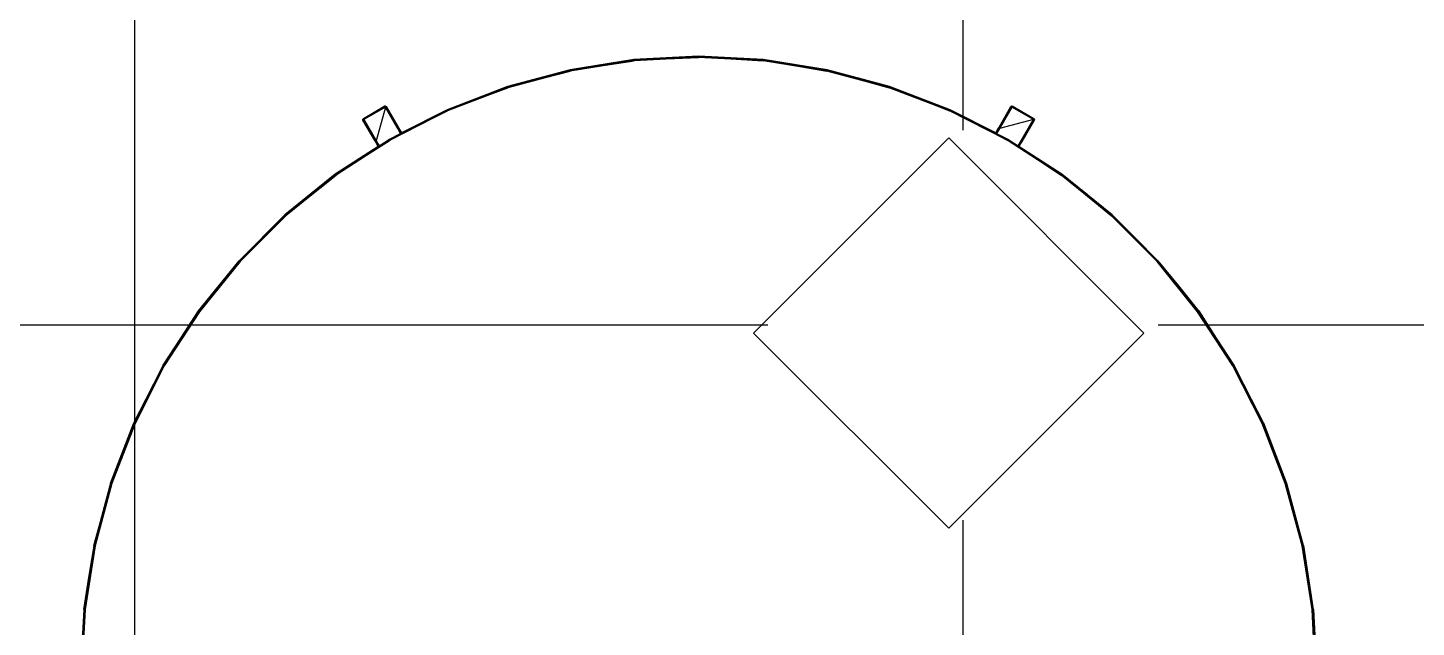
# Model space of a CAD drawing. Header units: millimetres. Extents: x -4865574 to 353735, y -2734656 to 279194.
# Drawn here: x -4825672 to -4824650, y -2667222 to -2666780 of the extents above; entities that cross this region are included whole.
import ezdxf

# ---------------------------------------------------------------- set-up
doc = ezdxf.new("R2010")
doc.units = ezdxf.units.MM
doc.layers.add('+AT9-Hardscape', color=1, linetype='Continuous')
doc.layers.add('+AT9-Hatch', color=8, linetype='Continuous')

# ---------------------------------------------------------------- blocks, each defined once
blk = doc.blocks.new('COFFEE1')
at = {"layer": '+AT9-Hardscape'}
for p, q in [((-48.5, 443.2), (-95.5, 435.7)), ((-48.4, 443.1), (-95.5, 435.6)), ((-95.5, 435.6), (-48.4, 442.7)), ((-72, 439.4), (-95.5, 435.6)), ((-95.5, 435.7), (-72, 439.4)), ((-95.4, 435.3), (-48.4, 442.7)), ((-95.4, 435.3), (-48.3, 442.2)), ((-48.3, 442.2), (-95.3, 434.8)), ((-72, 439.4), (-48.4, 443.1)), ((-0.9, 445.7), (-48.5, 443.2)), ((-48.5, 443.2), (-24.7, 444.4)), ((-48.5, 443.2), (-48.4, 443.1)), ((-48.4, 443.1), (-0.9, 445.6)), ((-48.4, 443.1), (-0.9, 445.2)), ((-48.4, 442.7), (-0.9, 445.2)), ((-48.4, 442.7), (-0.9, 444.7)), ((-48.4, 443.1), (-48.4, 442.7)), ((-48.4, 442.7), (-48.3, 442.2)), ((-0.9, 444.7), (-48.3, 442.2)), ((-0.9, 445.7), (-24.7, 444.4)), ((-24.7, 444.4), (-0.9, 445.6)), ((46.7, 443.2), (-0.9, 445.7)), ((-0.9, 445.7), (46.7, 443.1)), ((-0.9, 445.7), (-0.9, 445.6)), ((-0.9, 445.6), (46.7, 443.1)), ((-0.9, 445.6), (46.6, 442.7)), ((-0.9, 445.6), (-0.9, 445.2)), ((-0.9, 445.2), (46.6, 442.7)), ((-0.9, 445.2), (46.6, 442.2)), ((-0.9, 445.2), (-0.9, 444.7)), ((46.6, 442.2), (-0.9, 444.7)), ((46.7, 443.1), (46.6, 442.7)), ((46.6, 442.7), (93.6, 435.3)), ((46.6, 442.7), (93.5, 434.8)), ((46.6, 442.7), (46.6, 442.2)), ((93.5, 434.8), (46.6, 442.2)), ((93.7, 435.7), (46.7, 443.2)), ((46.7, 443.1), (46.7, 443.2)), ((46.7, 443.2), (70.2, 439.4)), ((70.2, 439.4), (46.7, 443.1)), ((93.7, 435.6), (46.7, 443.1)), ((46.7, 443.1), (93.6, 435.3)), ((70.2, 439.4), (93.7, 435.6)), ((-95.5, 435.7), (-141.5, 423.4)), ((-141.5, 423.4), (-95.5, 435.6)), ((-141.5, 423.3), (-95.5, 435.6)), ((-141.5, 423.3), (-118.4, 429.3)), ((-95.4, 435.3), (-141.4, 423)), ((-141.4, 423), (-95.3, 434.8)), ((-118.4, 429.3), (-141.4, 423)), ((-95.3, 434.8), (-141.2, 422.5)), ((-118.4, 429.3), (-95.4, 435.3)), ((-95.5, 435.6), (-95.5, 435.7)), ((-95.5, 435.6), (-95.4, 435.3)), ((-95.4, 435.3), (-95.3, 434.8)), ((93.6, 435.3), (93.5, 434.8)), ((139.4, 422.5), (93.5, 434.8)), ((93.6, 435.3), (93.7, 435.6)), ((116.6, 429.3), (93.6, 435.3)), ((139.6, 423), (93.6, 435.3)), ((93.6, 435.3), (139.4, 422.5)), ((139.7, 423.4), (93.7, 435.7)), ((93.7, 435.7), (93.7, 435.6)), ((93.7, 435.7), (116.7, 429.5)), ((93.7, 435.6), (139.7, 423.3)), ((93.7, 435.6), (116.6, 429.3)), ((116.6, 429.3), (139.6, 423)), ((139.7, 423.4), (116.7, 429.5)), ((116.7, 429.5), (139.7, 423.3)), ((-141.5, 423.4), (-186, 406.3)), ((-141.5, 423.3), (-185.9, 406.2)), ((-185.9, 406.2), (-141.4, 423)), ((-185.8, 405.9), (-141.4, 423)), ((-185.8, 405.9), (-141.2, 422.5)), ((-141.2, 422.5), (-185.6, 405.4)), ((-163.7, 414.8), (-141.5, 423.3)), ((-141.5, 423.4), (-141.5, 423.3)), ((-141.4, 423), (-141.5, 423.3)), ((-141.4, 423), (-141.2, 422.5)), ((139.6, 423), (139.4, 422.5)), ((183.8, 405.4), (139.4, 422.5)), ((139.7, 423.3), (139.6, 423)), ((139.6, 423), (184, 405.9)), ((139.6, 423), (183.8, 405.4)), ((184.2, 406.3), (139.7, 423.4)), ((139.7, 423.4), (184.1, 406.2)), ((139.7, 423.4), (139.7, 423.3)), ((139.7, 423.3), (184.1, 406.2)), ((139.7, 423.3), (184, 405.9)), ((-231.8, 408.9), (-247.6, 399.7)), ((-231.2, 409), (-231.8, 408.9)), ((-231.8, 408.9), (-231.3, 408.9)), ((-231.7, 408.7), (-231.8, 408.9)), ((-231.7, 408.7), (-231.3, 408.9)), ((-231.7, 408.7), (-231.2, 408.8)), ((-231.3, 408.9), (-231.2, 409)), ((-231.3, 408.9), (-231.2, 408.9)), ((-231.3, 408.6), (-231.2, 408.8)), ((-231.2, 409), (-230.8, 408.6)), ((-231.2, 409), (-231.2, 408.9)), ((-231.2, 408.9), (-231.2, 408.8)), ((-231.2, 408.9), (-231.2, 408.8)), ((-231.2, 408.8), (-231.2, 408.8)), ((-231.2, 408.8), (-230.9, 408.5)), ((-231.2, 408.8), (-230.8, 408.6)), ((-186, 406.3), (-163.7, 414.8)), ((-163.7, 414.8), (-185.9, 406.2)), ((229.4, 409), (229, 408.6)), ((229, 408.6), (229.3, 408.9)), ((229.3, 408.9), (229.1, 408.5)), ((229.3, 408.9), (229.4, 409)), ((229.9, 408.7), (229.3, 408.9)), ((229.3, 408.9), (229.5, 408.6)), ((229.3, 408.9), (229.6, 408.9)), ((229.4, 409), (230, 408.9)), ((229.4, 409), (229.6, 408.9)), ((229.6, 408.9), (229.9, 408.7)), ((229.6, 408.9), (230, 408.9)), ((230, 408.9), (229.9, 408.7)), ((245.8, 399.7), (230, 408.9)), ((245.8, 399.6), (230, 408.9)), ((-248, 399.3), (-247.6, 399.7)), ((-247.5, 399.6), (-248, 399.2)), ((-248, 399.3), (-247.8, 399.4)), ((-248, 399.2), (-247.8, 399.4)), ((-248, 399.2), (-248, 399.3)), ((-248, 399.3), (-247.9, 398.7)), ((-247.9, 398.7), (-248, 399.2)), ((-248, 399.2), (-247.7, 398.8)), ((-248, 399.2), (-247.7, 399.1)), ((-247.7, 398.8), (-247.9, 398.7)), ((-239.2, 383.6), (-247.9, 398.7)), ((-243.3, 390.9), (-247.9, 398.7)), ((-247.8, 399.4), (-247.6, 399.7)), ((-247.8, 399.4), (-247.5, 399.6)), ((-247.7, 399.1), (-247.5, 399.6)), ((-247.3, 399.1), (-247.7, 398.8)), ((-247.7, 399.1), (-247.3, 399.1)), ((-247.7, 398.8), (-247.7, 399.1)), ((-247.7, 398.8), (-238.8, 383.3)), ((-247.7, 398.8), (-243.3, 390.9)), ((-231.7, 408.7), (-247.6, 399.7)), ((-247.6, 399.7), (-247.5, 399.6)), ((-231.7, 408.7), (-247.5, 399.6)), ((-231.4, 408.2), (-247.5, 399.6)), ((-247.5, 399.6), (-247.3, 399.1)), ((-231.4, 408.2), (-247.3, 399.1)), ((-247.3, 399.1), (-238.2, 383.4)), ((-247.3, 399.1), (-238.8, 383.3)), ((-231.4, 408.2), (-238.2, 383.4)), ((-231.4, 408.2), (-231.7, 408.7)), ((-231.7, 408.7), (-231.3, 408.6)), ((-231.4, 408.2), (-231.3, 408.6)), ((-230.9, 408.5), (-231.4, 408.2)), ((-222.3, 392.5), (-231.4, 408.2)), ((-231.3, 408.6), (-230.9, 408.5)), ((-230.9, 408.5), (-230.8, 408.6)), ((-222.3, 392.5), (-230.9, 408.5)), ((-221.9, 393), (-230.9, 408.5)), ((-230.8, 408.6), (-222.1, 393.5)), ((-226.3, 400.7), (-230.8, 408.6)), ((-228.2, 384.3), (-185.8, 405.9)), ((-228.2, 384.3), (-185.6, 405.4)), ((-185.6, 405.4), (-227.9, 383.9)), ((-222.1, 393.5), (-226.3, 400.7)), ((-221.9, 393), (-226.3, 400.7)), ((-186, 406.3), (-219.6, 389.2)), ((-186, 406.3), (-207.2, 395.5)), ((-207.2, 395.5), (-185.9, 406.2)), ((-185.9, 406.2), (-207, 395.3)), ((-207, 395.3), (-185.8, 405.9)), ((-185.9, 406.2), (-186, 406.3)), ((-185.9, 406.2), (-185.8, 405.9)), ((-185.8, 405.9), (-185.6, 405.4)), ((184, 405.9), (183.8, 405.4)), ((226.1, 383.9), (183.8, 405.4)), ((184.1, 406.2), (184, 405.9)), ((184, 405.9), (226.4, 384.3)), ((184, 405.9), (226.1, 383.9)), ((184.1, 406.2), (184.2, 406.3)), ((205.4, 395.5), (184.1, 406.2)), ((218.4, 388.8), (184.1, 406.2)), ((184.1, 406.2), (226.4, 384.3)), ((217.8, 389.2), (184.2, 406.3)), ((184.2, 406.3), (205.4, 395.5)), ((229.1, 408.5), (220.1, 393)), ((229.6, 408.2), (220.1, 393)), ((220.1, 393), (224.5, 400.7)), ((220.3, 393.5), (229, 408.6)), ((224.5, 400.7), (220.3, 393.5)), ((229.6, 408.2), (220.5, 392.5)), ((245.5, 399.1), (220.5, 392.5)), ((229.1, 408.5), (224.5, 400.7)), ((229, 408.6), (229.1, 408.5)), ((229.1, 408.5), (229.5, 408.6)), ((229.6, 408.2), (229.1, 408.5)), ((229.5, 408.6), (229.9, 408.7)), ((229.5, 408.6), (229.6, 408.2)), ((229.9, 408.7), (229.6, 408.2)), ((245.5, 399.1), (229.6, 408.2)), ((245.8, 399.6), (229.9, 408.7)), ((237.7, 403.9), (229.9, 408.7)), ((236.4, 383.4), (245.5, 399.1)), ((237, 383.3), (246, 398.8)), ((246.1, 398.7), (237, 383)), ((245.8, 399.6), (237.7, 403.9)), ((245.5, 399.1), (237.7, 403.9)), ((241.2, 391.1), (246, 398.8)), ((241.5, 390.9), (246, 398.8)), ((241.5, 390.9), (246.1, 398.7)), ((245.5, 399.1), (245.8, 399.6)), ((245.5, 399.1), (245.9, 399.2)), ((246, 398.8), (245.5, 399.1)), ((245.8, 399.7), (246.1, 399.4)), ((246.2, 399.3), (245.8, 399.7)), ((245.8, 399.6), (245.8, 399.7)), ((245.8, 399.6), (246, 399.2)), ((245.8, 399.6), (246.1, 399.4)), ((245.8, 399.6), (245.9, 399.2)), ((245.9, 399.2), (246, 399.2)), ((245.9, 399.2), (246, 398.8)), ((246.1, 399.3), (246, 399.2)), ((246, 399.2), (246.1, 399.2)), ((246.1, 399.2), (246, 398.8)), ((246, 398.8), (246.1, 398.7)), ((246.1, 399.4), (246.2, 399.3)), ((246.1, 399.4), (246.1, 399.3)), ((246.2, 399.3), (246.1, 398.7)), ((246.1, 399.3), (246.1, 399.2)), ((246.2, 399.3), (246.1, 399.3)), ((246.1, 399.2), (246.1, 398.7)), ((-238.8, 383.3), (-243.3, 390.9)), ((-243.3, 390.9), (-239.2, 383.6)), ((-228.4, 384.7), (-220.2, 388.9)), ((-228.3, 384.6), (-220.2, 388.8)), ((-228.3, 384.6), (-220.1, 388.7)), ((-222.3, 392.5), (-221.9, 392.8)), ((-221.9, 392.6), (-222.3, 392.5)), ((-222.2, 392.4), (-222.3, 392.5)), ((-222.2, 392.4), (-221.9, 392.6)), ((-222, 391.9), (-222.2, 392.4)), ((-222.1, 393.5), (-221.9, 393)), ((-222.1, 393.5), (-221.8, 393.1)), ((-221.8, 392.7), (-222, 391.9)), ((-221.9, 392.6), (-222, 391.9)), ((-222, 391.9), (-220, 389)), ((-220.2, 388.9), (-222, 391.9)), ((-221.8, 393.1), (-221.9, 393)), ((-221.8, 392.8), (-221.9, 393)), ((-221.9, 392.8), (-221.9, 392.6)), ((-221.8, 392.8), (-221.9, 392.6)), ((-221.9, 392.8), (-221.8, 392.8)), ((-221.9, 392.6), (-221.8, 392.7)), ((-221.8, 393.1), (-221.7, 392.9)), ((-221.8, 392.9), (-221.8, 393.1)), ((-221.8, 393.1), (-221.8, 392.8)), ((-221.8, 392.7), (-221.7, 392.9)), ((-221.8, 392.7), (-221.8, 392.9)), ((-221.8, 392.8), (-221.8, 392.9)), ((-221.8, 392.9), (-221.7, 392.9)), ((-221.8, 392.7), (-221.8, 392.8)), ((-219.7, 389.1), (-221.8, 392.7)), ((-221.8, 392.7), (-219.6, 389.2)), ((-221.8, 392.7), (-219.9, 389)), ((-219.6, 389.2), (-221.7, 392.9)), ((-221.7, 392.9), (-219.6, 389.2)), ((-220, 389), (-220.2, 388.9)), ((-220, 388.9), (-220.2, 388.8)), ((-220.2, 388.8), (-220.2, 388.9)), ((-220.1, 388.7), (-220.2, 388.8)), ((-220.1, 388.7), (-219.9, 388.8)), ((-219.9, 389), (-220, 389)), ((-219.9, 389), (-220, 388.9)), ((-220, 389), (-220, 388.9)), ((-220, 388.9), (-219.9, 388.8)), ((-219.7, 389.1), (-219.9, 389)), ((-219.7, 389.1), (-219.9, 389)), ((-219.9, 389), (-219.9, 388.9)), ((-219.9, 389), (-219.9, 389)), ((-219.9, 388.9), (-219.6, 389)), ((-219.9, 388.8), (-219.9, 388.9)), ((-219.6, 389.2), (-219.7, 389.1)), ((-219.6, 389), (-219.7, 389.1)), ((-219.7, 389.1), (-219.7, 389.1)), ((-219.6, 389.1), (-219.7, 389.1)), ((-219.6, 389.2), (-207.2, 395.5)), ((-219.5, 389.2), (-219.6, 389.2)), ((-219.6, 389.2), (-219.6, 389.1)), ((-219.6, 389.2), (-219.6, 389.2)), ((-219.5, 389.2), (-219.6, 389.1)), ((-219.6, 389.1), (-219.5, 389)), ((-219.6, 389.1), (-219.6, 389)), ((-219.6, 389), (-219.6, 389)), ((-219.6, 389), (-219.5, 389)), ((-207.2, 395.5), (-219.5, 389.2)), ((-219.5, 389.1), (-207, 395.3)), ((-219.5, 389.1), (-219.5, 389.2)), ((-219.5, 389), (-219.5, 389.1)), ((205.4, 395.5), (218.4, 388.8)), ((217.8, 389.2), (219.9, 392.9)), ((219.9, 392.9), (217.8, 389.2)), ((217.8, 389.2), (217.8, 389.2)), ((217.9, 389.2), (217.8, 389.2)), ((217.9, 389.1), (220, 392.7)), ((220, 392.7), (217.9, 389.2)), ((217.9, 389.1), (217.9, 389.2)), ((218.1, 389), (217.9, 389.1)), ((220, 392.7), (218.1, 389)), ((218.2, 389), (218.1, 389)), ((220.2, 391.9), (218.2, 389)), ((218.4, 388.9), (218.2, 389)), ((220.2, 391.9), (218.4, 388.9)), ((218.4, 388.9), (226.6, 384.7)), ((218.4, 388.8), (226.6, 384.6)), ((219.9, 392.9), (220, 393.1)), ((220, 392.7), (219.9, 392.9)), ((219.9, 392.9), (220, 392.9)), ((220, 393.1), (220.3, 393.5)), ((220.1, 393), (220, 393.1)), ((220, 393.1), (220, 392.9)), ((220.1, 392.8), (220, 393.1)), ((220, 392.9), (220, 392.7)), ((220, 392.9), (220.1, 392.8)), ((220, 392.7), (220.1, 392.8)), ((220, 392.7), (220.1, 392.6)), ((220, 392.7), (220.2, 392)), ((220.1, 393), (220.3, 393.5)), ((220.1, 393), (220.1, 392.8)), ((220.1, 392.6), (220.1, 392.8)), ((220.1, 392.6), (220.1, 392.8)), ((220.1, 392.8), (220.1, 392.8)), ((220.1, 392.8), (220.5, 392.5)), ((220.5, 392.5), (220.1, 392.6)), ((220.1, 392.6), (220.4, 392.4)), ((220.2, 392), (220.1, 392.6)), ((220.4, 392.4), (220.2, 392)), ((220.2, 391.9), (220.2, 392)), ((220.5, 392.5), (220.4, 392.4)), ((236.4, 383.4), (241.2, 391.1)), ((237, 383.3), (241.2, 391.1)), ((237, 383.3), (241.5, 390.9)), ((-268.3, 358.8), (-228.3, 384.6)), ((-268.3, 358.7), (-228.3, 384.6)), ((-268.3, 358.7), (-228.2, 384.3)), ((-236.7, 379.3), (-268.3, 358.8)), ((-268.1, 358.4), (-228.2, 384.3)), ((-268.1, 358.4), (-227.9, 383.9)), ((-227.9, 383.9), (-267.7, 358)), ((-238.9, 383.2), (-239.2, 383.6)), ((-238.8, 383.3), (-239.2, 383.6)), ((-238.8, 383.3), (-238.9, 383.2)), ((-238.8, 383), (-238.9, 383.2)), ((-238.9, 383.2), (-238.8, 383)), ((-238.7, 383.1), (-238.9, 383.2)), ((-238.8, 383.3), (-238.7, 383.1)), ((-238.8, 383), (-238.7, 383.1)), ((-236.7, 379.3), (-238.8, 383)), ((-238.6, 382.9), (-238.8, 383)), ((-238.8, 383), (-236.6, 379.4)), ((-238.8, 383), (-238.6, 382.9)), ((-238.8, 383), (-238.8, 383)), ((-238.4, 383), (-238.7, 383.1)), ((-238.7, 383.1), (-238.6, 383.1)), ((-238.6, 382.9), (-238.7, 383.1)), ((-238.6, 383.1), (-238.2, 383.4)), ((-238.4, 383), (-238.6, 383.1)), ((-238.6, 382.9), (-238.4, 383)), ((-236.5, 379.4), (-238.6, 382.9)), ((-238.6, 382.9), (-237.9, 382.8)), ((-238.6, 382.9), (-236.4, 379.6)), ((-238.6, 382.9), (-236.6, 379.4)), ((-238.2, 383.4), (-238.4, 383)), ((-238.4, 383), (-238.1, 383.2)), ((-237.9, 382.8), (-238.4, 383)), ((-238.2, 383.4), (-238.1, 383.2)), ((-238.1, 383.2), (-237.9, 382.8)), ((-237.9, 382.8), (-236.1, 379.7)), ((-237.9, 382.8), (-236.3, 379.6)), ((-236.6, 379.4), (-236.7, 379.3)), ((-236.5, 379.4), (-236.6, 379.4)), ((-236.6, 379.4), (-236.6, 379.4)), ((-236.4, 379.6), (-236.5, 379.4)), ((-236.3, 379.6), (-236.4, 379.6)), ((-236.3, 379.6), (-236.1, 379.7)), ((-236.1, 379.7), (-228.4, 384.7)), ((-228.4, 384.7), (-228.3, 384.6)), ((-228.3, 384.6), (-228.2, 384.3)), ((-228.2, 384.3), (-227.9, 383.9)), ((226.4, 384.3), (226.1, 383.9)), ((266, 358), (226.1, 383.9)), ((226.6, 384.6), (226.4, 384.3)), ((226.4, 384.3), (266.3, 358.4)), ((226.4, 384.3), (266, 358)), ((226.6, 384.7), (226.6, 384.6)), ((226.6, 384.7), (234.3, 379.7)), ((226.6, 384.6), (266.3, 358.4)), ((226.6, 384.6), (234.2, 379.6)), ((234.2, 379.6), (234.3, 379.7)), ((234.2, 379.6), (234.5, 379.5)), ((234.3, 379.7), (236.4, 383.4)), ((234.8, 379.4), (234.3, 379.7)), ((234.7, 379.3), (234.5, 379.5)), ((234.7, 379.3), (234.8, 379.4)), ((234.8, 379.3), (234.7, 379.3)), ((237, 383), (234.8, 379.4)), ((234.8, 379.4), (236.8, 382.9)), ((236.8, 382.9), (234.8, 379.4)), ((234.8, 379.4), (234.8, 379.3)), ((234.8, 379.4), (234.8, 379.3)), ((234.8, 379.4), (234.8, 379.4)), ((234.8, 379.4), (234.9, 379.3)), ((234.8, 379.3), (234.8, 379.3)), ((234.9, 379.2), (234.8, 379.3)), ((234.9, 379.3), (237, 383)), ((234.9, 379.2), (234.9, 379.3)), ((266.5, 358.8), (234.9, 379.3)), ((234.9, 379.3), (246.5, 371.7)), ((246.5, 371.7), (234.9, 379.2)), ((266.5, 358.7), (234.9, 379.2)), ((237, 383.3), (236.4, 383.4)), ((236.4, 383.4), (236.8, 383.1)), ((237, 383.3), (236.8, 383.1)), ((236.8, 383.1), (236.9, 383.1)), ((236.8, 382.9), (236.9, 383.1)), ((236.8, 382.9), (237, 383)), ((236.8, 382.9), (237, 383)), ((236.9, 383.1), (237, 383.3)), ((236.9, 383.1), (237, 383)), ((237, 383), (237, 383)), ((246.5, 371.7), (266.5, 358.7)), ((-268.3, 358.8), (-305.3, 328.8)), ((-305.3, 328.7), (-268.3, 358.7)), ((-305.3, 328.7), (-268.1, 358.4)), ((-305, 328.5), (-268.1, 358.4)), ((-305, 328.5), (-267.7, 358)), ((-267.7, 358), (-304.7, 328.1)), ((-268.3, 358.8), (-286.8, 343.8)), ((-286.8, 343.8), (-268.3, 358.7)), ((-268.3, 358.8), (-268.3, 358.7)), ((-268.3, 358.7), (-268.1, 358.4)), ((-268.1, 358.4), (-267.7, 358)), ((266.3, 358.4), (266, 358)), ((302.9, 328.1), (266, 358)), ((266.5, 358.7), (266.3, 358.4)), ((266.3, 358.4), (303.3, 328.5)), ((266.3, 358.4), (302.9, 328.1)), ((303.6, 328.8), (266.5, 358.8)), ((266.5, 358.7), (266.5, 358.8)), ((266.5, 358.8), (285, 343.8)), ((285, 343.8), (266.5, 358.7)), ((303.5, 328.7), (266.5, 358.7)), ((266.5, 358.7), (303.3, 328.5)), ((-305.3, 328.8), (-286.8, 343.8)), ((285, 343.8), (303.5, 328.7)), ((-305.3, 328.8), (-339, 295.1)), ((-305.3, 328.7), (-338.9, 295.1)), ((-338.9, 295.1), (-305, 328.5)), ((-338.7, 294.8), (-305, 328.5)), ((-338.7, 294.8), (-304.7, 328.1)), ((-304.7, 328.1), (-338.3, 294.5)), ((-305.3, 328.8), (-322.1, 311.9)), ((-322.1, 311.9), (-305.3, 328.7)), ((-305.3, 328.8), (-305.3, 328.7)), ((-305.3, 328.7), (-305, 328.5)), ((-305, 328.5), (-304.7, 328.1)), ((303.3, 328.5), (302.9, 328.1)), ((336.5, 294.5), (302.9, 328.1)), ((303.5, 328.7), (303.3, 328.5)), ((303.3, 328.5), (336.9, 294.8)), ((303.3, 328.5), (336.5, 294.5)), ((303.5, 328.7), (303.6, 328.8)), ((337.2, 295.1), (303.5, 328.7)), ((303.5, 328.7), (336.9, 294.8)), ((320.4, 311.9), (303.5, 328.7)), ((337.2, 295.1), (303.6, 328.8)), ((303.6, 328.8), (320.4, 311.9)), ((-339, 295.1), (-322.1, 311.9)), ((-322.1, 311.9), (-338.9, 295.1)), ((337.2, 295.1), (320.4, 311.9)), ((320.4, 311.9), (337.2, 295.1)), ((-339, 295.1), (-369, 258.1)), ((-369, 258.1), (-338.9, 295.1)), ((-368.9, 258.1), (-338.9, 295.1)), ((-368.9, 258.1), (-338.7, 294.8)), ((-368.6, 257.9), (-338.7, 294.8)), ((-368.6, 257.9), (-338.3, 294.5)), ((-338.3, 294.5), (-368.2, 257.5)), ((-338.9, 295.1), (-339, 295.1)), ((-338.9, 295.1), (-338.7, 294.8)), ((-338.7, 294.8), (-338.3, 294.5)), ((336.9, 294.8), (336.5, 294.5)), ((366.4, 257.5), (336.5, 294.5)), ((337.2, 295.1), (336.9, 294.8)), ((336.9, 294.8), (366.8, 257.9)), ((336.9, 294.8), (366.4, 257.5)), ((367.2, 258.1), (337.2, 295.1)), ((337.2, 295.1), (337.2, 295.1)), ((352.2, 276.6), (337.2, 295.1)), ((367.1, 258.1), (337.2, 295.1)), ((337.2, 295.1), (366.8, 257.9)), ((337.2, 295.1), (352.2, 276.6)), ((352.2, 276.6), (367.1, 258.1)), ((-369, 258.1), (-394.9, 218.2)), ((-368.9, 258.1), (-394.8, 218.1)), ((-394.8, 218.1), (-368.6, 257.9)), ((-394.5, 218), (-368.6, 257.9)), ((-394.5, 218), (-368.2, 257.5)), ((-368.2, 257.5), (-394.1, 217.7)), ((-381.9, 238.1), (-368.9, 258.1)), ((-369, 258.1), (-368.9, 258.1)), ((-368.9, 258.1), (-368.6, 257.9)), ((-368.6, 257.9), (-368.2, 257.5)), ((366.8, 257.9), (366.4, 257.5)), ((392.3, 217.7), (366.4, 257.5)), ((367.1, 258.1), (366.8, 257.9)), ((366.8, 257.9), (392.8, 218)), ((366.8, 257.9), (392.3, 217.7)), ((367.1, 258.1), (367.2, 258.1)), ((393.1, 218.1), (367.1, 258.1)), ((367.1, 258.1), (392.8, 218)), ((380.1, 238.1), (367.1, 258.1)), ((393.1, 218.2), (367.2, 258.1)), ((367.2, 258.1), (380.1, 238.1)), ((-394.9, 218.2), (-381.9, 238.1)), ((-381.9, 238.1), (-394.8, 218.1)), ((393.1, 218.2), (380.1, 238.1)), ((380.1, 238.1), (393.1, 218.1)), ((-394.9, 218.2), (-416.6, 175.8)), ((-416.6, 175.8), (-394.8, 218.1)), ((-416.5, 175.7), (-394.8, 218.1)), ((-416.5, 175.7), (-394.5, 218)), ((-416.2, 175.6), (-394.5, 218)), ((-416.2, 175.6), (-394.1, 217.7)), ((-394.1, 217.7), (-415.6, 175.3)), ((-394.8, 218.1), (-394.9, 218.2)), ((-394.8, 218.1), (-394.5, 218)), ((-394.5, 218), (-394.1, 217.7)), ((392.3, 217.7), (392.8, 218)), ((413.9, 175.3), (392.3, 217.7)), ((403.3, 196.6), (392.3, 217.7)), ((393.1, 218.1), (392.8, 218)), ((392.8, 218), (414.4, 175.6)), ((392.8, 218), (403.3, 196.6)), ((414.8, 175.7), (393.1, 218.2)), ((393.1, 218.2), (414.7, 175.7)), ((393.1, 218.2), (393.1, 218.1)), ((393.1, 218.1), (414.7, 175.7)), ((393.1, 218.1), (414.4, 175.6)), ((403.3, 196.6), (413.9, 175.3)), ((-416.6, 175.8), (-433.6, 131.3)), ((-433.6, 131.3), (-416.5, 175.7)), ((-433.5, 131.3), (-416.5, 175.7)), ((-433.5, 131.3), (-416.2, 175.6)), ((-433.2, 131.2), (-416.2, 175.6)), ((-433.2, 131.2), (-415.6, 175.3)), ((-415.6, 175.3), (-432.7, 131)), ((-416.6, 175.8), (-416.5, 175.7)), ((-416.5, 175.7), (-416.2, 175.6)), ((-416.2, 175.6), (-415.6, 175.3)), ((414.4, 175.6), (413.9, 175.3)), ((430.9, 131), (413.9, 175.3)), ((414.7, 175.7), (414.4, 175.6)), ((414.4, 175.6), (431.4, 131.1)), ((414.4, 175.6), (430.9, 131)), ((414.8, 175.7), (414.7, 175.7)), ((414.7, 175.7), (431.7, 131.3)), ((414.7, 175.7), (431.4, 131.1)), ((431.8, 131.3), (414.8, 175.7)), ((414.8, 175.7), (431.7, 131.3)), ((-433.6, 131.3), (-446, 85.3)), ((-433.5, 131.3), (-445.8, 85.3)), ((-445.8, 85.3), (-433.2, 131.2)), ((-445.5, 85.2), (-433.2, 131.2)), ((-445.5, 85.2), (-432.7, 131)), ((-432.7, 131), (-445, 85.1)), ((-433.6, 131.3), (-439.7, 108.3)), ((-439.7, 108.3), (-433.5, 131.3)), ((-433.6, 131.3), (-433.5, 131.3)), ((-433.5, 131.3), (-433.2, 131.2)), ((-433.2, 131.2), (-432.7, 131)), ((431.4, 131.1), (430.9, 131)), ((443.2, 85.1), (430.9, 131)), ((431.7, 131.3), (431.4, 131.1)), ((431.4, 131.1), (443.7, 85.2)), ((431.4, 131.1), (443.2, 85.1)), ((431.8, 131.3), (431.7, 131.3)), ((431.7, 131.3), (444.1, 85.3)), ((431.7, 131.3), (443.7, 85.2)), ((444.2, 85.3), (431.8, 131.3)), ((431.8, 131.3), (437.9, 108.3)), ((-446, 85.3), (-439.7, 108.3)), ((-439.7, 108.3), (-445.8, 85.3)), ((444.2, 85.3), (437.9, 108.3)), ((437.9, 108.3), (444.1, 85.3)), ((-446, 85.3), (-453.4, 38.2)), ((-445.8, 85.3), (-453.3, 38.2)), ((-453.3, 38.2), (-445.5, 85.2)), ((-453, 38.2), (-445.5, 85.2)), ((-453, 38.2), (-445, 85.1)), ((-445, 85.1), (-452.4, 38.1)), ((-446, 85.3), (-449.6, 61.8)), ((-449.6, 61.8), (-445.8, 85.3)), ((-445.8, 85.3), (-446, 85.3)), ((-445.8, 85.3), (-445.5, 85.2)), ((-445.5, 85.2), (-445, 85.1)), ((443.7, 85.2), (443.2, 85.1)), ((450.6, 38.1), (443.2, 85.1)), ((444.1, 85.3), (443.7, 85.2)), ((443.7, 85.2), (451.2, 38.2)), ((443.7, 85.2), (450.6, 38.1)), ((444.2, 85.3), (444.1, 85.3)), ((444.1, 85.3), (451.5, 38.2)), ((444.1, 85.3), (451.2, 38.2)), ((451.6, 38.2), (444.2, 85.3)), ((444.2, 85.3), (451.5, 38.2)), ((-453.4, 38.2), (-449.6, 61.8)), ((-449.6, 61.8), (-453.3, 38.2)), ((-455.8, -9.3), (-453, 38.2)), ((-455.4, -9.3), (-453, 38.2)), ((-453.4, 38.2), (-455.4, 0.6)), ((-455.4, -9.3), (-452.4, 38.1)), ((-452.4, 38.1), (-454.9, -9.3)), ((-453.3, 38.2), (-454.6, 14.5)), ((-453.3, 38.2), (-453.4, 38.2)), ((-453.3, 38.2), (-453, 38.2)), ((-453, 38.2), (-452.4, 38.1)), ((451.2, 38.2), (450.6, 38.1)), ((453.1, -9.3), (450.6, 38.1)), ((451.5, 38.2), (451.2, 38.2)), ((451.2, 38.2), (453.7, -9.3)), ((451.2, 38.2), (453.1, -9.3)), ((451.6, 38.2), (451.5, 38.2)), ((451.5, 38.2), (453.7, -9.3)), ((451.5, 38.2), (453.5, 0.6)), ((453.6, 0.6), (451.6, 38.2)), ((451.6, 38.2), (452.8, 14.5))]:
    blk.add_line(p, q, dxfattribs=at)

msp = doc.modelspace()

# ---------------------------------------------------------------- hatches: boundary and pattern name
at = {"layer": '+AT9-Hatch'}
h = msp.add_hatch(dxfattribs=at)
h.set_pattern_fill('CTYSQMK2', color=8, scale=2, angle=90)
h.set_pattern_definition([(90, (9e-15, 143.7), (-609.6, 609.6), [931.82948, -287.37052]), (180, (-143.7, 9e-15), (-609.6, -609.6), [931.82948, -287.37052]), (135, (-609.6, 465.9), (-609.60134, -609.60134), [203.2, -658.90648]), (405, (-609.6, 465.9), (-609.60134, 609.60134), [203.2, -658.90648]), (135, (-465.9, 609.6), (-609.60134, -609.60134), [203.2, -658.90648]), (405, (-753.3, 609.6), (-609.60134, 609.60134), [203.2, -658.90648])])
h.paths.add_polyline_path([(-4841253.6, -2670527.1), (-4841253.6, -2670577.1), (-4841253.6, -2671727.1), (-4841253.6, -2671777.1), (-4841253.6, -2672927.1), (-4841253.6, -2672977.1), (-4841253.6, -2673132.1), (-4822653.6, -2673132.1), (-4822653.6, -2672397.1), (-4822653.6, -2672347.1), (-4822653.6, -2671197.1), (-4822653.6, -2671147.1), (-4822653.6, -2669997.1), (-4822653.6, -2669947.1), (-4822653.6, -2668797.1), (-4822653.6, -2668747.1), (-4822653.6, -2666527.7), (-4841380.2, -2666527.7), (-4841253.6, -2669327.1), (-4841253.6, -2669377.1), (-4841322.6, -2669377.1), (-4841322.6, -2670527.1)])
edge = h.paths.add_edge_path(flags=16)
edge.add_spline(control_points=[(-4840332.7, -2670233.8), (-4840264.1, -2670154.2), (-4840112.6, -2670007.6), (-4839849.5, -2669831.8), (-4839559.3, -2669706), (-4839251.2, -2669634.2), (-4838935.2, -2669618.7), (-4838621.5, -2669660.1), (-4838320.4, -2669757), (-4838041.4, -2669906.2), (-4837793.7, -2670102.9), (-4837585.2, -2670340.9), (-4837422.7, -2670612.3), (-4837311.5, -2670908.5), (-4837255, -2671219.8), (-4837255.3, -2671536.1), (-4837312.1, -2671847.3), (-4837423.8, -2672143.3), (-4837586.7, -2672414.5), (-4837795.5, -2672652.2), (-4838043.5, -2672848.6), (-4838229.6, -2672947.8), (-4838326.3, -2672988.7)], knot_values=[1.896909, 1.896909, 1.896909, 1.896909, 2.076953, 2.256997, 2.437041, 2.617085, 2.797128, 2.977172, 3.157216, 3.33726, 3.517304, 3.697348, 3.877392, 4.057436, 4.23748, 4.417524, 4.597568, 4.777611, 4.957655, 5.137699, 5.317743, 5.497787, 5.497787, 5.497787, 5.497787], degree=3, periodic=0)
edge.add_line((-4838326.3, -2672988.7), (-4838359.8, -2672948.5))
edge.add_arc((-4839007.5, -2671376.7), 1700, 285.8202, 292.3971, ccw=False)
edge.add_arc((-4839007.5, -2671376.7), 1700, 284.3383, 285.8202, ccw=False)
edge.add_line((-4838574.9, -2673019.4), (-4838587.4, -2672971.9))
edge.add_spline(control_points=[(-4838587.4, -2672971.9), (-4838612.4, -2672978.5), (-4838728.8, -2673006.3), (-4838866.1, -2673023.5), (-4838978.1, -2673026.2), (-4838996.2, -2673026.3)], knot_values=[1.503934, 1.503934, 1.503934, 1.503934, 1.550862, 1.721628, 1.75459, 1.75459, 1.75459, 1.75459], degree=3, periodic=0)
edge.add_spline(control_points=[(-4838996.2, -2673026.3), (-4839072, -2673026.8), (-4839209.9, -2673018.2), (-4839345.5, -2672992.5), (-4839405.7, -2672977.5)], knot_values=[1.253278, 1.253278, 1.253278, 1.253278, 1.391083, 1.503934, 1.503934, 1.503934, 1.503934], degree=3, periodic=0)
edge.add_line((-4839405.7, -2672977.5), (-4839414.3, -2673011.8))
edge.add_arc((-4839007.5, -2671376.7), 1700, 256.164, 256.7434)
edge.add_arc((-4839007.5, -2671376.7), 1700, 257.1894, 258.2285)
edge.add_line((-4839346, -2673038.9), (-4839414.3, -2673011.8))
edge.add_arc((-4839007.5, -2671376.7), 1700, 255.2119, 256.164, ccw=False)
edge.add_arc((-4839007.5, -2671376.7), 1700, 248.7552, 255.2119, ccw=False)
edge.add_arc((-4839007.5, -2671376.7), 1700, 247.2782, 248.7552, ccw=False)
edge.add_arc((-4839007.5, -2671376.7), 1700, 240.781, 247.2782, ccw=False)
edge.add_line((-4839839.3, -2672859.3), (-4839863.7, -2672902.9))
edge.add_spline(control_points=[(-4839863.7, -2672902.9), (-4839953.8, -2672852.4), (-4840039.5, -2672793.8), (-4840119.3, -2672728.2)], knot_values=[7.091892, 7.091892, 7.091892, 7.091892, 7.269014, 7.269014, 7.269014, 7.269014], degree=3, periodic=0)
edge.add_spline(control_points=[(-4840128.2, -2672720.8), (-4840204.6, -2672657.1), (-4840349.2, -2672513.9), (-4840467, -2672347.9), (-4840519, -2672258.6)], knot_values=[6.737646, 6.737646, 6.737646, 6.737646, 6.908139, 7.085262, 7.085262, 7.085262, 7.085262], degree=3, periodic=0)
edge.add_spline(control_points=[(-4840519, -2672258.6), (-4840571.1, -2672169.4), (-4840615.2, -2672075.5), (-4840650.8, -2671978.5)], knot_values=[6.560523, 6.560523, 6.560523, 6.560523, 6.737646, 6.737646, 6.737646, 6.737646], degree=3, periodic=0)
edge.add_spline(control_points=[(-4840650.8, -2671978.5), (-4840686.3, -2671881.5), (-4840728.5, -2671724.6), (-4840748.4, -2671563.9), (-4840752.7, -2671505.6)], knot_values=[6.283185, 6.283185, 6.283185, 6.283185, 6.460308, 6.560523, 6.560523, 6.560523, 6.560523], degree=3, periodic=0)
edge.add_spline(control_points=[(-4840752.7, -2671505.6), (-4840756.1, -2671460.8), (-4840761.3, -2671312.6), (-4840738.2, -2671061.2), (-4840655.5, -2670761.2), (-4840521.3, -2670480.5), (-4840400.2, -2670312), (-4840332.7, -2670233.8)], knot_values=[5.497787, 5.497787, 5.497787, 5.497787, 5.574695, 5.751817, 5.92894, 6.106063, 6.283185, 6.283185, 6.283185, 6.283185], degree=3, periodic=0)
h.paths.add_polyline_path([(-4839327, -2673046.4), (-4839311.5, -2673063.3), (-4839354.3, -2673041, -0.004534), (-4839397.3, -2673031.4, -0.002528), (-4839414.3, -2673011.8), (-4839345.1, -2673042.9, 0.002724), (-4839327, -2673046.4)], flags=16)
h.paths.add_polyline_path([(-4840527.2, -2670671.5), (-4839806.2, -2670671.5), (-4839806.2, -2671511.5), (-4840527.2, -2671511.5)], flags=0)
edge = h.paths.add_edge_path(flags=0)
edge.add_spline(control_points=[(-4840111.7, -2672534.1), (-4840150.4, -2672497.1), (-4840242.5, -2672400), (-4840321.8, -2672292), (-4840364.3, -2672224)], knot_values=[1.253278, 1.253278, 1.253278, 1.253278, 1.353541, 1.503934, 1.503934, 1.503934, 1.503934], degree=3, periodic=0)
edge.add_spline(control_points=[(-4840364.3, -2672224), (-4840357.2, -2672235.3), (-4840301.1, -2672322.8), (-4840218, -2672428), (-4840133.2, -2672513.5), (-4840111.7, -2672534.1)], knot_values=[0.484517, 0.484517, 0.484517, 0.484517, 0.50954, 0.679386, 0.735173, 0.735173, 0.735173, 0.735173], degree=3, periodic=0)
edge = h.paths.add_edge_path(flags=0)
edge.add_spline(control_points=[(-4840111.7, -2672534.1), (-4840082.7, -2672561.7), (-4839982.5, -2672650.4), (-4839871.7, -2672726), (-4839790.2, -2672771.8)], knot_values=[1.503934, 1.503934, 1.503934, 1.503934, 1.579131, 1.75459, 1.75459, 1.75459, 1.75459], degree=3, periodic=0)
edge.add_spline(control_points=[(-4839790.1, -2672771.8), (-4839853.7, -2672736.1), (-4839965.8, -2672662.8), (-4840067.7, -2672576), (-4840111.7, -2672534.1)], knot_values=[0.735173, 0.735173, 0.735173, 0.735173, 0.871769, 0.985829, 0.985829, 0.985829, 0.985829], degree=3, periodic=0)
edge = h.paths.add_edge_path(flags=0)
edge.add_spline(control_points=[(-4839814.6, -2672815.4), (-4839877.9, -2672779.9), (-4839985.9, -2672709.5), (-4840084.9, -2672627.2), (-4840126, -2672589.2)], knot_values=[0.751967, 0.751967, 0.751967, 0.751967, 0.883965, 0.985829, 0.985829, 0.985829, 0.985829], degree=3, periodic=0)
edge.add_spline(control_points=[(-4840126, -2672589.2), (-4840102.4, -2672611), (-4840005.4, -2672695.4), (-4839898.8, -2672768.2), (-4839814.6, -2672815.4)], knot_values=[1.520728, 1.520728, 1.520728, 1.520728, 1.579131, 1.75459, 1.75459, 1.75459, 1.75459], degree=3, periodic=0)
edge = h.paths.add_edge_path(flags=0)
edge.add_spline(control_points=[(-4840652.6, -2671498.2), (-4840645.7, -2671591.8), (-4840625.3, -2671719.3), (-4840590.2, -2671843.1), (-4840579.7, -2671876.1)], knot_values=[0, 0, 0, 0, 0.170766, 0.233862, 0.233862, 0.233862, 0.233862], degree=3, periodic=0)
edge.add_spline(control_points=[(-4840579.7, -2671876.1), (-4840600.5, -2671810.4), (-4840631.8, -2671685.4), (-4840648.2, -2671557.7), (-4840652.6, -2671498.2)], knot_values=[0.768761, 0.768761, 0.768761, 0.768761, 0.894089, 1.002623, 1.002623, 1.002623, 1.002623], degree=3, periodic=0)
edge = h.paths.add_edge_path(flags=0)
edge.add_spline(control_points=[(-4840146.2, -2672570.2), (-4840186.1, -2672532.2), (-4840274.7, -2672438.7), (-4840351.9, -2672335.5), (-4840391.8, -2672273.9)], knot_values=[1.270072, 1.270072, 1.270072, 1.270072, 1.370334, 1.503934, 1.503934, 1.503934, 1.503934], degree=3, periodic=0)
edge.add_spline(control_points=[(-4840391.8, -2672273.9), (-4840388.5, -2672278.9), (-4840333.7, -2672362.5), (-4840253.4, -2672463.5), (-4840167, -2672550.4), (-4840146.2, -2672570.2)], knot_values=[0.501311, 0.501311, 0.501311, 0.501311, 0.512298, 0.683065, 0.735173, 0.735173, 0.735173, 0.735173], degree=3, periodic=0)
edge = h.paths.add_edge_path(flags=0)
edge.add_line((-4839895.2, -2672826.6), (-4839834.4, -2672850.7))
edge.add_spline(control_points=[(-4839839.3, -2672859.3), (-4839849.2, -2672853.8), (-4839859, -2672848.2), (-4839868.7, -2672842.4)], knot_values=[7.249026, 7.249026, 7.249026, 7.249026, 7.269014, 7.269014, 7.269014, 7.269014], degree=3, periodic=0)
edge.add_line((-4839868.7, -2672842.4), (-4839941.7, -2672813.5))
edge.add_line((-4839939.9, -2672808.8), (-4839895.2, -2672826.6))
h.paths.add_polyline_path([(-4840166, -2672591), (-4840100.5, -2672669.4), (-4840150.3, -2672615.5), (-4840169.5, -2672594.6)], is_closed=False, flags=0)
edge = h.paths.add_edge_path(flags=0)
edge.add_spline(control_points=[(-4839918.8, -2672811.8), (-4839911, -2672816.8), (-4839903.1, -2672821.7), (-4839895.2, -2672826.6)], knot_values=[7.214485, 7.214485, 7.214485, 7.214485, 7.230895, 7.230895, 7.230895, 7.230895], degree=3, periodic=0)
edge.add_line((-4839895.2, -2672826.6), (-4839939.9, -2672808.8))
edge.add_line((-4839938, -2672804.2), (-4839918.9, -2672811.8))
h.paths.add_polyline_path([(-4839982.9, -2672772.6), (-4839999.6, -2672788), (-4840028.9, -2672722.9), (-4839992.4, -2672762.4)], is_closed=False, flags=0)
h.paths.add_polyline_path([(-4840491.2, -2672212.6), (-4840512.9, -2672219.2), (-4840511.7, -2672145.7), (-4840495.3, -2672199.2)], is_closed=False, flags=0)
h.paths.add_polyline_path([(-4840093.1, -2672662.6), (-4840046.6, -2672727.7), (-4840065.1, -2672707.7), (-4840100.5, -2672669.4)], is_closed=False, flags=0)
h.paths.add_polyline_path([(-4840418.5, -2672324.9), (-4840468.1, -2672263.8), (-4840435.5, -2672299.2), (-4840169.5, -2672594.6), (-4840418.5, -2672324.9)], is_closed=False, flags=0)
edge = h.paths.add_edge_path(flags=0)
edge.add_spline(control_points=[(-4840532, -2671861), (-4840552.3, -2671797.3), (-4840582.6, -2671676.1), (-4840598.5, -2671552.2), (-4840602.8, -2671494.5)], knot_values=[0.768761, 0.768761, 0.768761, 0.768761, 0.894089, 1.002623, 1.002623, 1.002623, 1.002623], degree=3, periodic=0)
edge.add_spline(control_points=[(-4840602.8, -2671494.5), (-4840596.1, -2671584.8), (-4840576.3, -2671708.4), (-4840542.4, -2671828.5), (-4840532, -2671861)], knot_values=[0, 0, 0, 0, 0.169847, 0.233862, 0.233862, 0.233862, 0.233862], degree=3, periodic=0)

# ---------------------------------------------------------------- block references
msp.add_blockref('COFFEE1', (-4825177.2, -2667247.1))

doc.saveas('drawing.dxf')
